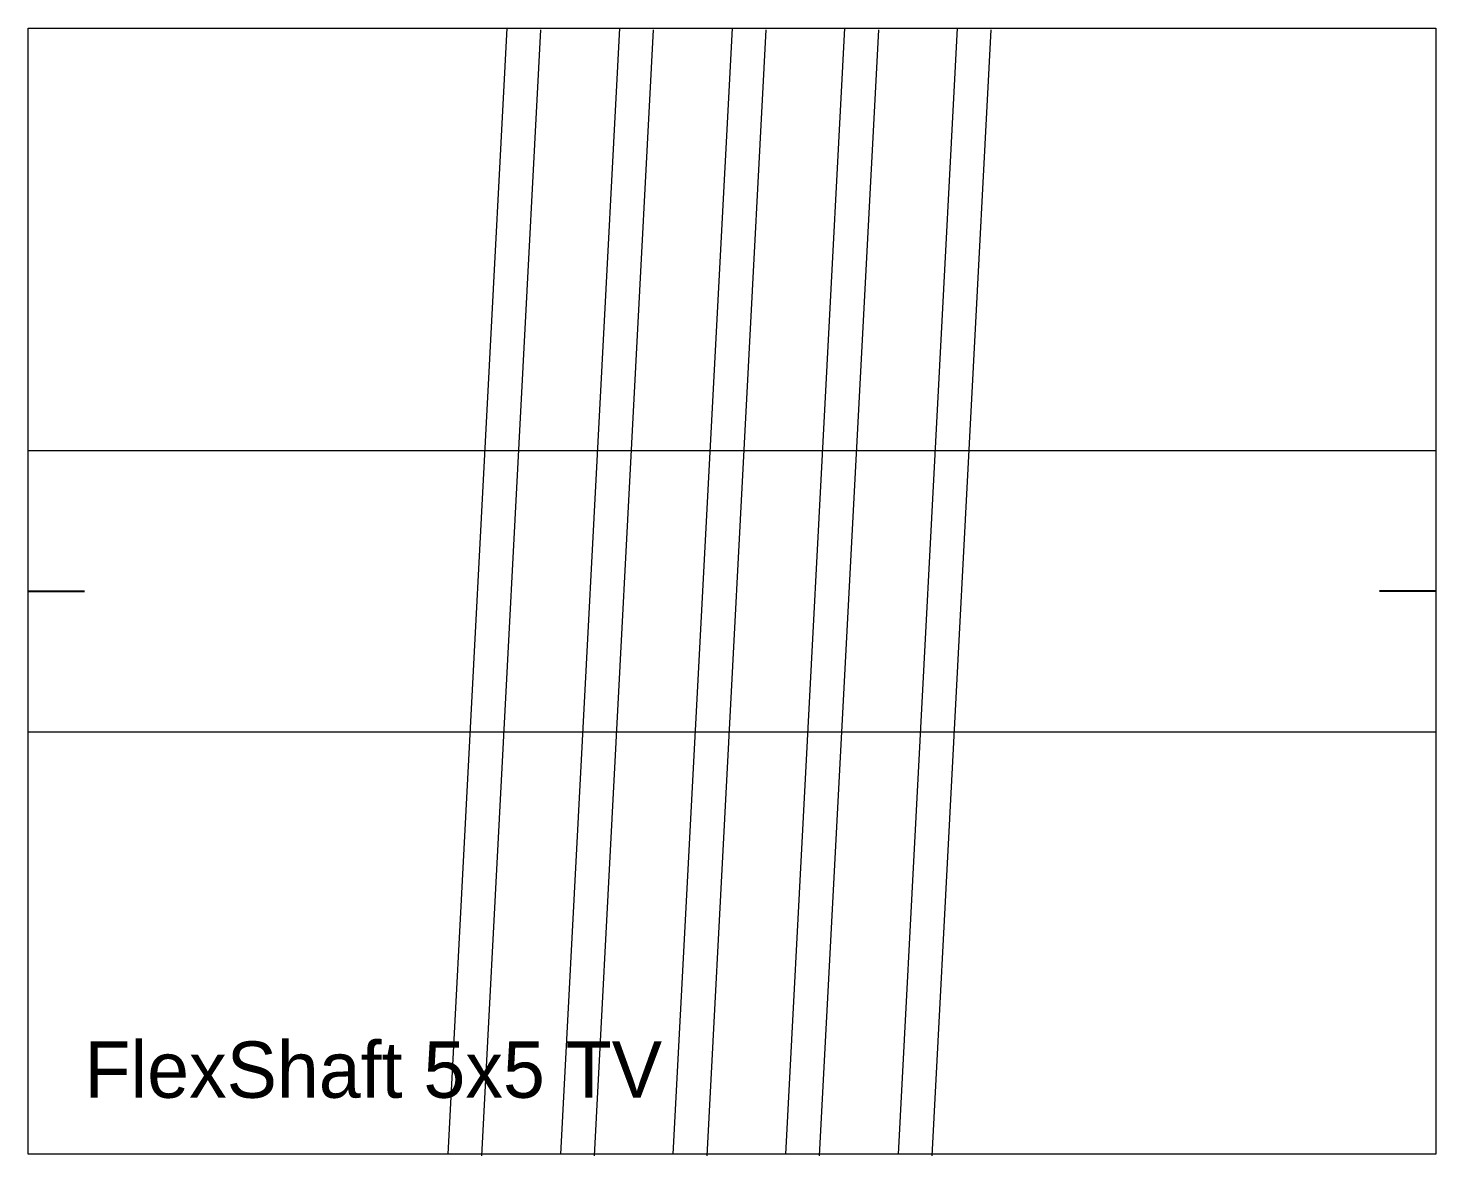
# Model space of a CAD drawing. Header units: millimetres. Extents: x 30 to 736, y 8 to 599.
# Drawn here: x 711 to 736, y 103.97 to 124 of the extents above; entities that cross this region are included whole.
import ezdxf

# ---------------------------------------------------------------- set-up
doc = ezdxf.new("R2010")
doc.units = ezdxf.units.MM
doc.layers.add('Hulplijn', color=3, linetype='Continuous')
doc.layers.add('Text', color=7, linetype='Continuous')
doc.layers.add('Inner', color=8, linetype='Continuous', lineweight=9)
doc.layers.add('Main', color=7, linetype='Continuous', lineweight=20)

# ---------------------------------------------------------------- blocks, each defined once
blk = doc.blocks.new('FLEXSHAFT 5X5 TV')
at = {"layer": 'Hulplijn'}
for p, q in [((0, 0), (1, 0)), ((25, 0), (24, 0))]:
    blk.add_line(p, q, dxfattribs=at)
at = {"layer": 'Inner'}
for p, q in [((0, 2.5), (25, 2.5)), ((0, -2.5), (25, -2.5))]:
    blk.add_line(p, q, dxfattribs=at)
at = {"layer": 'Main'}
for p, q in [((0, -10), (0, 10)), ((0, 10), (25, 10)), ((8.5, 10), (7.452, -10)), ((10.5, 10), (9.452, -10)), ((12.5, 10), (11.452, -10)), ((14.5, 10), (13.452, -10)), ((16.5, 10), (15.452, -10)), ((25, 10), (25, -10)), ((9.099, 9.969), (8.051, -10.031)), ((11.099, 9.969), (10.051, -10.031)), ((13.099, 9.969), (12.051, -10.031)), ((15.099, 9.969), (14.051, -10.031)), ((17.099, 9.969), (16.051, -10.031)), ((25, -10), (0, -10))]:
    blk.add_line(p, q, dxfattribs=at)
at = {"layer": 'Text', "insert": (1, -8), "char_height": 1, "attachment_point": 1}
blk.add_mtext('FlexShaft 5x5 TV\\P', dxfattribs=at)

msp = doc.modelspace()

# ---------------------------------------------------------------- block references
at = {"layer": 'Main'}
msp.add_blockref('FLEXSHAFT 5X5 TV', (711, 114), dxfattribs=at)

doc.saveas('drawing.dxf')
